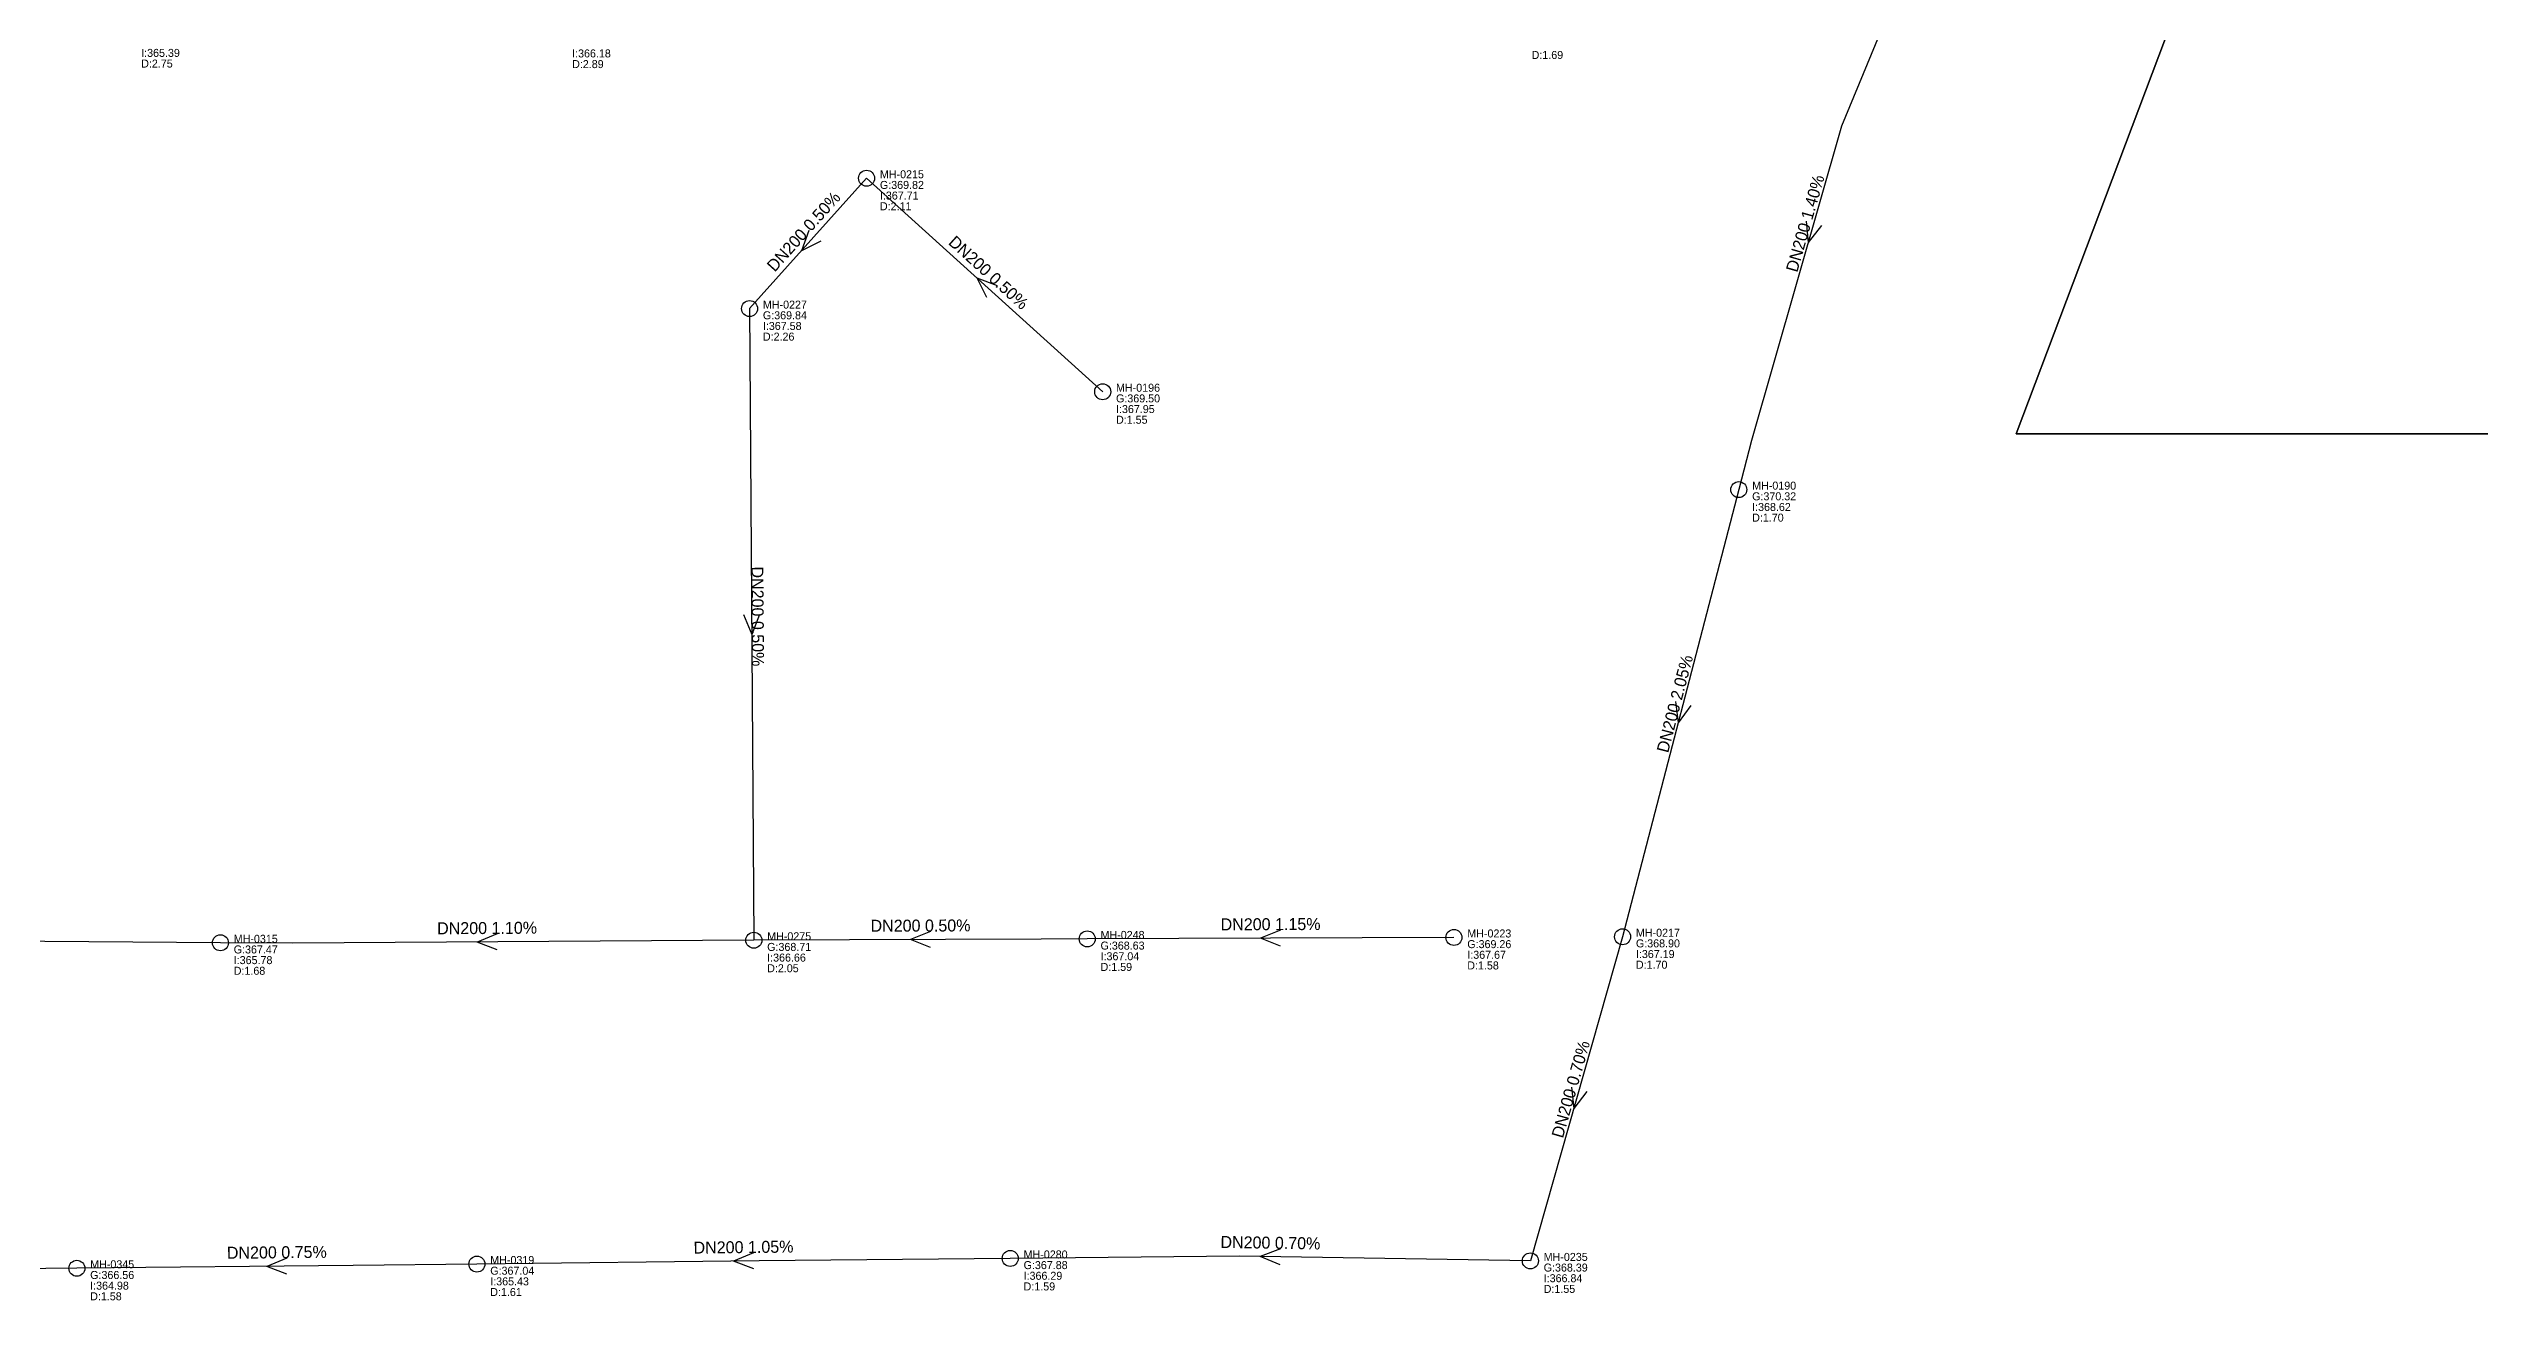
# Model space of a CAD drawing. Header units: metres. Extents: x 449149 to 451990, y 2566737 to 2570847.
# Drawn here: x 451432.3 to 451796.8, y 2569148.8 to 2569336.6 of the extents above; entities that cross this region are included whole.
import ezdxf
from ezdxf.enums import TextEntityAlignment as Align

# ---------------------------------------------------------------- set-up
doc = ezdxf.new("R2010")
doc.units = ezdxf.units.M
for name, color, linetype in [('SEW-CATCHMENT', 4, 'Continuous'), ('SEW-LABEL', 2, 'Continuous'), ('SEW-MH', 7, 'Continuous'), ('SEW-MH-LABEL', 8, 'Continuous'), ('SEW-PIPE-DN200', 3, 'Continuous')]:
    doc.layers.add(name, color=color, linetype=linetype)

msp = doc.modelspace()

# ---------------------------------------------------------------- linework, layer by layer
at = {"layer": 'SEW-CATCHMENT'}
for points in [[(451894.96, 2569278.81), (451727.33, 2569278.81), (451734.87, 2569298.81), (451757.57, 2569359.04)], [(451757.57, 2569359.04), (451734.87, 2569298.81), (451727.33, 2569278.81), (451894.96, 2569278.81)]]:
    msp.add_lwpolyline(points, dxfattribs=at)
at = {"layer": 'SEW-LABEL'}
for p, q in [((451546.27, 2569309.31), (451545.16, 2569306.28)), ((451695.82, 2569310.73), (451696.15, 2569307.52)), ((451698.13, 2569310.07), (451696.15, 2569307.52)), ((451548.05, 2569307.71), (451545.16, 2569306.28)), ((451572.94, 2569299.26), (451571.52, 2569302.16)), ((451574.55, 2569301.04), (451571.52, 2569302.16)), ((451536.49, 2569251.72), (451537.71, 2569248.72)), ((451538.89, 2569251.73), (451537.71, 2569248.72)), ((451676.24, 2569238.66), (451676.65, 2569235.46)), ((451678.56, 2569238.06), (451676.65, 2569235.46)), ((451499.51, 2569203.79), (451496.52, 2569202.57)), ((451499.53, 2569201.39), (451496.52, 2569202.57)), ((451564.51, 2569204.14), (451561.52, 2569202.93)), ((451564.52, 2569201.74), (451561.52, 2569202.93)), ((451617.01, 2569204.36), (451614.02, 2569203.14)), ((451617.02, 2569201.96), (451614.02, 2569203.14)), ((451660.65, 2569180.82), (451660.98, 2569177.61)), ((451662.96, 2569180.16), (451660.98, 2569177.61)), ((451467.98, 2569155.13), (451464.99, 2569153.9)), ((451537.97, 2569155.92), (451534.98, 2569154.68)), ((451617, 2569156.54), (451613.98, 2569155.39)), ((451616.96, 2569154.14), (451613.98, 2569155.39)), ((451468, 2569152.73), (451464.99, 2569153.9)), ((451538, 2569153.52), (451534.98, 2569154.68))]:
    msp.add_line(p, q, dxfattribs=at)
at = {"layer": 'SEW-MH'}
for centre in [(451554.93, 2569317.17), (451537.38, 2569297.61), (451590.34, 2569285.14), (451685.74, 2569270.45), (451458.02, 2569202.46), (451538.02, 2569202.84), (451588.02, 2569203.04), (451643.02, 2569203.26), (451668.31, 2569203.37), (451436.49, 2569153.62), (451496.49, 2569154.26), (451576.48, 2569155.1), (451654.48, 2569154.73)]:
    msp.add_circle(centre, 1.2, dxfattribs=at)
at = {"layer": 'SEW-PIPE-DN200'}
for points in [[(451710.04, 2569346.56), (451701.15, 2569324.97), (451687.65, 2569277.82), (451685.74, 2569270.45)], [(451554.93, 2569317.17), (451537.38, 2569297.61)], [(451590.34, 2569285.14), (451554.93, 2569317.17)], [(451537.38, 2569297.61), (451538.02, 2569202.84)], [(451685.74, 2569270.45), (451668.31, 2569203.37)], [(451458.02, 2569202.46), (451385.6, 2569203), (451385.6, 2569203)], [(451538.02, 2569202.84), (451468.87, 2569202.39), (451458.02, 2569202.46)], [(451588.02, 2569203.04), (451581.13, 2569203.01), (451538.02, 2569202.84)], [(451643.02, 2569203.26), (451588.02, 2569203.04)], [(451668.31, 2569203.37), (451654.48, 2569154.73)], [(451576.48, 2569155.1), (451538.82, 2569154.72), (451496.49, 2569154.26), (451496.49, 2569154.26)], [(451654.48, 2569154.73), (451610.79, 2569155.44), (451576.48, 2569155.1)], [(451436.49, 2569153.62), (451385.5, 2569153.11)], [(451496.49, 2569154.26), (451477.92, 2569154.03), (451436.49, 2569153.62)]]:
    msp.add_lwpolyline(points, dxfattribs=at)

# ---------------------------------------------------------------- texts
at = {"layer": 'SEW-LABEL'}
for s, rotation, p in [('DN200 1.40%', 74.0294, (451696.56, 2569310.16)), ('DN200 0.50%', 48.1113, (451546.16, 2569308.59)), ('DN200 0.50%', 317.86, (451572.63, 2569302.35)), ('DN200 0.50%', -89.6161, (451537.7, 2569251.42)), ('DN200 2.05%', 75.4352, (451677.02, 2569238.11)), ('DN200 0.50%', 0.2326, (451563.02, 2569204.14)), ('DN200 1.15%', 0.2325, (451615.52, 2569204.35)), ('DN200 1.10%', 0.3738, (451498.02, 2569203.78)), ('DN200 0.70%', 74.1303, (451661.4, 2569180.25)), ('DN200 0.70%', 359.0789, (451615.48, 2569156.56)), ('DN200 0.75%', 0.5689, (451466.49, 2569155.12)), ('DN200 1.05%', 0.6333, (451536.48, 2569155.9))]:
    msp.add_text(s, height=1.8, rotation=rotation, dxfattribs=at).set_placement(p, align=Align.CENTER)
at = {"layer": 'SEW-MH-LABEL'}
for s, p in [('D:2.75', (451446.14, 2569333.78)), ('I:365.39', (451446.14, 2569335.38)), ('D:2.89', (451510.77, 2569333.7)), ('I:366.18', (451510.77, 2569335.3)), ('D:1.69', (451654.67, 2569335.07)), ('G:369.82', (451556.93, 2569315.57)), ('MH-0215', (451556.93, 2569317.17)), ('I:367.71', (451556.93, 2569313.97)), ('D:2.11', (451556.93, 2569312.37)), ('G:369.84', (451539.38, 2569296.01)), ('MH-0227', (451539.38, 2569297.61)), ('D:2.26', (451539.38, 2569292.81)), ('I:367.58', (451539.38, 2569294.41)), ('MH-0196', (451592.34, 2569285.14)), ('G:369.50', (451592.34, 2569283.54)), ('I:367.95', (451592.34, 2569281.94)), ('D:1.55', (451592.34, 2569280.34)), ('MH-0190', (451687.74, 2569270.45)), ('G:370.32', (451687.74, 2569268.85)), ('I:368.62', (451687.74, 2569267.25)), ('D:1.70', (451687.74, 2569265.65)), ('MH-0315', (451460.02, 2569202.46)), ('G:368.71', (451540.02, 2569201.24)), ('MH-0275', (451540.02, 2569202.84)), ('G:368.63', (451590.02, 2569201.44)), ('MH-0248', (451590.02, 2569203.04)), ('G:369.26', (451645.02, 2569201.66)), ('MH-0223', (451645.02, 2569203.26)), ('G:368.90', (451670.31, 2569201.77)), ('MH-0217', (451670.31, 2569203.37)), ('G:367.47', (451460.02, 2569200.86)), ('D:1.68', (451460.02, 2569197.66)), ('I:365.78', (451460.02, 2569199.26)), ('D:2.05', (451540.02, 2569198.04)), ('I:366.66', (451540.02, 2569199.64)), ('D:1.59', (451590.02, 2569198.24)), ('I:367.04', (451590.02, 2569199.84)), ('D:1.58', (451645.02, 2569198.46)), ('I:367.67', (451645.02, 2569200.06)), ('D:1.70', (451670.31, 2569198.57)), ('I:367.19', (451670.31, 2569200.17)), ('MH-0345', (451438.49, 2569153.62)), ('MH-0319', (451498.49, 2569154.26)), ('G:367.88', (451578.48, 2569153.5)), ('MH-0280', (451578.48, 2569155.1)), ('MH-0235', (451656.48, 2569154.73)), ('G:366.56', (451438.49, 2569152.02)), ('I:364.98', (451438.49, 2569150.42)), ('G:367.04', (451498.49, 2569152.66)), ('I:365.43', (451498.49, 2569151.06)), ('D:1.59', (451578.48, 2569150.3)), ('I:366.29', (451578.48, 2569151.9)), ('G:368.39', (451656.48, 2569153.13)), ('D:1.55', (451656.48, 2569149.93)), ('I:366.84', (451656.48, 2569151.53)), ('D:1.58', (451438.49, 2569148.82)), ('D:1.61', (451498.49, 2569149.46))]:
    msp.add_text(s, height=1.2, dxfattribs=at).set_placement(p)

doc.saveas('drawing.dxf')
